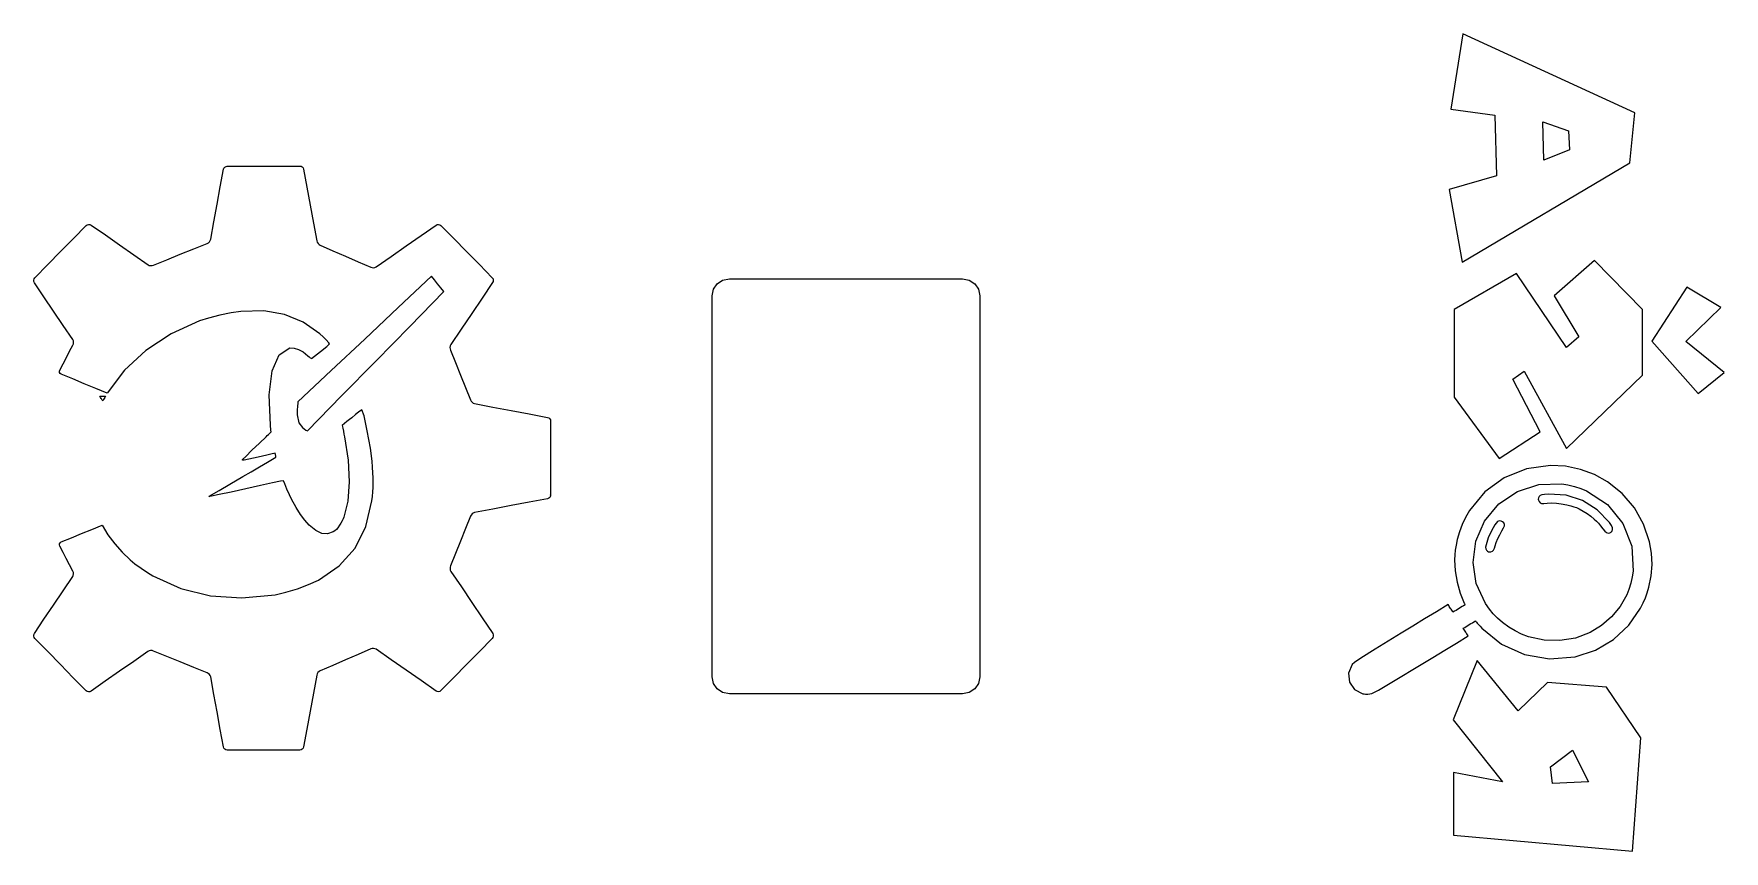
# Model space of a CAD drawing. Extents: x -189 to 188, y -1015 to 22.
# Drawn here: x -42.7 to 46, y -20.9 to 22 of the extents above; entities outside this region: 2.
import ezdxf

# ---------------------------------------------------------------- set-up
doc = ezdxf.new("R2010")
doc.units = 0
for name, color, linetype in [('coconut', 7, 'CONTINUOUS'), ('drillHoles', 7, 'CONTINUOUS'), ('ROSA', 7, 'CONTINUOUS'), ('size', 7, 'CONTINUOUS')]:
    doc.layers.add(name, color=color, linetype=linetype)

msp = doc.modelspace()

# ---------------------------------------------------------------- linework, layer by layer
at = {"layer": 'coconut', "color": 1}
for points in [[(-15.579333, -2.19004), (-15.591413, -2.25754), (-15.627223, -2.31684), (-15.680173, -2.36204), (-15.744403, -2.38684), (-16.701255, -2.56906), (-17.658088, -2.75128), (-18.61493, -2.93351), (-19.571754, -3.11573), (-19.639954, -3.14033), (-19.703284, -3.18433), (-19.754884, -3.24173), (-19.787724, -3.30623), (-20.050357, -3.95802), (-20.312936, -4.60979), (-20.575542, -5.26156), (-20.838148, -5.91335), (-20.859078, -5.98345), (-20.860878, -6.06195), (-20.845818, -6.13935), (-20.815138, -6.20605), (-20.266923, -7.01919), (-19.71869, -7.83233), (-19.170474, -8.64547), (-18.622258, -9.45862), (-18.594738, -9.52272), (-18.592038, -9.59312), (-18.608278, -9.66162), (-18.646338, -9.71982), (-19.319446, -10.40465), (-19.992538, -11.08948), (-20.665648, -11.77433), (-21.338756, -12.45915), (-21.395326, -12.49815), (-21.463076, -12.51505), (-21.532726, -12.51005), (-21.595146, -12.48155), (-22.380682, -11.93328), (-23.166209, -11.38502), (-23.951738, -10.83676), (-24.737282, -10.28851), (-24.802772, -10.25801), (-24.878632, -10.24461), (-24.955662, -10.24961), (-25.024312, -10.27211), (-25.686118, -10.5606), (-26.347896, -10.84912), (-27.009676, -11.1376), (-27.671465, -11.4261), (-27.735415, -11.4608), (-27.791885, -11.5145), (-27.835095, -11.5799), (-27.858725, -11.6498), (-28.030698, -12.59126), (-28.202825, -13.53272), (-28.374798, -14.47416), (-28.546935, -15.41562), (-28.572095, -15.48012), (-28.618095, -15.53262), (-28.678455, -15.56792), (-28.746025, -15.58102), (-29.697932, -15.58102), (-30.649858, -15.58102), (-31.601801, -15.58102), (-32.553727, -15.58102), (-32.621567, -15.56762), (-32.681927, -15.53112), (-32.728027, -15.47742), (-32.753007, -15.41262), (-32.92046, -14.49478), (-33.087897, -13.57695), (-33.255531, -12.65911), (-33.422976, -11.74128), (-33.447146, -11.67228), (-33.490636, -11.60838), (-33.547556, -11.55668), (-33.611696, -11.52418), (-34.316107, -11.23766), (-35.020528, -10.95113), (-35.72493, -10.6646), (-36.42935, -10.37807), (-36.49809, -10.35697), (-36.5745, -10.35497), (-36.64965, -10.37037), (-36.71451, -10.40237), (-37.461572, -10.92347), (-38.208633, -11.44456), (-38.95566, -11.96566), (-39.702739, -12.48675), (-39.765789, -12.51475), (-39.835339, -12.51975), (-39.902729, -12.50205), (-39.959299, -12.46325), (-40.632787, -11.77802), (-41.306266, -11.0928), (-41.979726, -10.40758), (-42.653223, -9.72236), (-42.691023, -9.66426), (-42.707263, -9.59576), (-42.704563, -9.52536), (-42.677593, -9.46136), (-42.173895, -8.71513), (-41.670217, -7.9689), (-41.166528, -7.22267), (-40.662831, -6.47643), (-40.633071, -6.41093), (-40.622471, -6.33493), (-40.629771, -6.25813), (-40.655031, -6.19003), (-40.828259, -5.86139), (-41.001476, -5.53275), (-41.174713, -5.20411), (-41.347923, -4.87547), (-41.365953, -4.81137), (-41.356953, -4.74917), (-41.324573, -4.69587), (-41.271443, -4.65817), (-40.735297, -4.43817), (-40.199152, -4.21816), (-39.662989, -3.99815), (-39.126843, -3.77815), (-38.813703, -4.27779), (-38.461141, -4.75448), (-38.072433, -5.19878), (-37.650869, -5.60121), (-37.39926, -5.80197), (-37.077631, -6.03549), (-36.743796, -6.26125), (-36.455599, -6.43872), (-34.996313, -7.10057), (-33.437095, -7.48538), (-31.780947, -7.59286), (-30.030884, -7.42269), (-29.477084, -7.29849), (-28.872678, -7.11479), (-28.280659, -6.89298), (-27.764088, -6.65445), (-26.674206, -5.91588), (-25.843015, -4.9772), (-25.270985, -3.83887), (-24.958467, -2.50136), (-24.931227, -2.26227), (-24.911387, -2.02747), (-24.900787, -1.79188), (-24.898087, -1.55046), (-24.898988, -1.29803), (-24.907988, -1.02928), (-24.923048, -0.73892), (-24.946048, -0.42166), (-25.040708, 0.26932), (-25.205799, 1.17411), (-25.374876, 1.95759), (-25.481726, 2.28462), (-25.536836, 2.24822), (-25.656634, 2.15722), (-25.823709, 2.02527), (-26.020471, 1.86595), (-26.145536, 1.76405), (-26.270592, 1.66216), (-26.395658, 1.56027), (-26.520416, 1.45837), (-26.489746, 1.30685), (-26.459166, 1.15531), (-26.428486, 1.00378), (-26.397906, 0.85225), (-26.213322, -0.35965), (-26.157212, -1.50176), (-26.229292, -2.52009), (-26.42961, -3.36068), (-26.4656, -3.44378), (-26.52036, -3.55081), (-26.58639, -3.66786), (-26.65603, -3.78112), (-26.74647, -3.91461), (-26.82261, -4.00771), (-26.89892, -4.07521), (-26.98936, -4.13211), (-27.286886, -4.23304), (-27.592674, -4.20774), (-27.912636, -4.05496), (-28.252595, -3.77303), (-28.485225, -3.51763), (-28.7133, -3.21235), (-28.944532, -2.84579), (-29.186769, -2.40652), (-29.287892, -2.19167), (-29.419877, -1.88849), (-29.537869, -1.60265), (-29.597139, -1.43989), (-29.754823, -1.46589), (-30.182411, -1.55459), (-30.814304, -1.69225), (-31.584793, -1.86494), (-32.351529, -2.03696), (-32.973435, -2.1724), (-33.386573, -2.2576), (-33.527127, -2.2789), (-33.373402, -2.1848), (-32.985551, -1.95474), (-32.422108, -1.62343), (-31.741684, -1.22566), (-31.305542, -0.97139), (-30.869367, -0.71714), (-30.433209, -0.46288), (-29.997069, -0.20862), (-29.999769, -0.18262), (-30.007069, -0.15662), (-30.009769, -0.13062), (-30.017069, -0.10462), (-30.024369, -0.07922), (-30.027069, -0.05362), (-30.034369, -0.02802), (-30.037069, -0.00262), (-30.258531, -0.05232), (-30.480011, -0.10192), (-30.701491, -0.15162), (-30.922962, -0.20132), (-31.41533, -0.31088), (-31.673154, -0.36248), (-31.761824, -0.36748), (-31.746764, -0.33348), (-31.580935, -0.16615), (-31.255436, 0.15362), (-30.868532, 0.52974), (-30.518305, 0.86617), (-30.452545, 0.92837), (-30.386965, 0.99057), (-30.321385, 1.05277), (-30.255805, 1.11497), (-30.264805, 1.20317), (-30.273805, 1.29137), (-30.282805, 1.37957), (-30.291805, 1.46777), (-30.356945, 3.0569), (-30.194741, 4.31732), (-29.825635, 5.16765), (-29.270041, 5.5264), (-29.043653, 5.5214), (-28.80737, 5.4504), (-28.564709, 5.31485), (-28.319225, 5.11627), (-28.254365, 5.05787), (-28.198255, 5.01087), (-28.156575, 4.98017), (-28.135555, 4.96947), (-27.980214, 5.08652), (-27.657224, 5.34216), (-27.334151, 5.60232), (-27.178631, 5.73299), (-27.224101, 5.79999), (-27.354128, 5.94219), (-27.525361, 6.11436), (-27.694801, 6.27131), (-28.568316, 6.87941), (-29.552058, 7.27726), (-30.641696, 7.46376), (-31.832999, 7.43786), (-32.341017, 7.36116), (-32.938749, 7.23768), (-33.529894, 7.08951), (-34.018337, 6.93879), (-35.504973, 6.26942), (-36.821007, 5.39932), (-37.943832, 4.35237), (-38.850789, 3.1525), (-39.455213, 3.40085), (-40.059664, 3.6492), (-40.664106, 3.89755), (-41.268549, 4.1459), (-41.322399, 4.1836), (-41.354789, 4.2369), (-41.363789, 4.2991), (-41.345759, 4.3632), (-41.172522, 4.69185), (-40.999304, 5.02048), (-40.826076, 5.34914), (-40.652858, 5.67777), (-40.627878, 5.74587), (-40.620578, 5.82287), (-40.631178, 5.89887), (-40.661758, 5.96437), (-41.165438, 6.71059), (-41.669153, 7.45683), (-42.172842, 8.20306), (-42.676539, 8.94929), (-42.703329, 9.01409), (-42.706029, 9.08549), (-42.687999, 9.15439), (-42.649759, 9.21219), (-41.976272, 9.89702), (-41.302793, 10.58185), (-40.629332, 11.26667), (-39.955863, 11.95151), (-39.899293, 11.99041), (-39.831903, 12.00861), (-39.762353, 12.00361), (-39.699303, 11.97581), (-38.952259, 11.45433), (-38.205215, 10.93283), (-37.458136, 10.41134), (-36.711092, 9.88985), (-36.646862, 9.85815), (-36.571812, 9.84345), (-36.495052, 9.84645), (-36.425772, 9.86785), (-35.721361, 10.154), (-35.016942, 10.44013), (-34.312512, 10.72627), (-33.608118, 11.0124), (-33.543978, 11.0457), (-33.487058, 11.0973), (-33.443568, 11.1607), (-33.419488, 11.2296), (-33.252035, 12.14744), (-33.084418, 13.06527), (-32.916964, 13.9831), (-32.749527, 14.90095), (-32.724367, 14.96545), (-32.678367, 15.01785), (-32.618207, 15.05315), (-32.550367, 15.06605), (-31.598441, 15.06695), (-30.646498, 15.06785), (-29.69459, 15.06876), (-28.742646, 15.06966), (-28.675256, 15.05706), (-28.615176, 15.02096), (-28.569176, 14.96766), (-28.543556, 14.90296), (-28.371403, 13.96191), (-28.199456, 13.02085), (-28.027302, 12.0798), (-27.855166, 11.13874), (-27.831086, 11.06854), (-27.788056, 11.00254), (-27.731946, 10.94844), (-27.667996, 10.91354), (-27.00619, 10.62582), (-26.344447, 10.33811), (-25.682651, 10.05039), (-25.020863, 9.76267), (-24.952213, 9.73967), (-24.875353, 9.73467), (-24.799493, 9.74747), (-24.734003, 9.77847), (-23.948467, 10.32752), (-23.162904, 10.87657), (-22.377386, 11.42561), (-21.59184, 11.97467), (-21.52942, 12.00247), (-21.45977, 12.00747), (-21.39193, 11.98927), (-21.33536, 11.95017), (-20.662251, 11.26534), (-19.989125, 10.58051), (-19.316051, 9.89568), (-18.642942, 9.21084), (-18.604872, 9.15294), (-18.588632, 9.08514), (-18.595932, 9.01554), (-18.623452, 8.95244), (-19.171666, 8.13931), (-19.719883, 7.32617), (-20.268099, 6.51304), (-20.816313, 5.69989), (-20.846983, 5.63389), (-20.862043, 5.55639), (-20.860243, 5.47749), (-20.839133, 5.40709), (-20.576553, 4.75452), (-20.31393, 4.10197), (-20.051324, 3.44942), (-19.788726, 2.79684), (-19.756076, 2.73174), (-19.704476, 2.67384), (-19.641146, 2.62944), (-19.572946, 2.60484), (-18.616111, 2.42378), (-17.65926, 2.24274), (-16.702445, 2.0617), (-15.74563, 1.88064), (-15.6814, 1.85524), (-15.62845, 1.80894), (-15.59291, 1.74814), (-15.58083, 1.67934), (-15.58083, 0.71072), (-15.58083, -0.25789), (-15.58083, -1.2265), (-15.58083, -2.19511), (-15.58083, -2.19537), (-15.58083, -2.19561), (-15.58083, -2.19588), (-15.58083, -2.19613), (-15.580875, -2.19604), (-15.580893, -2.19596), (-15.580893, -2.19587)], [(-21.18751, 8.48549), (-21.350076, 8.68778), (-21.512631, 8.89008), (-21.675214, 9.09239), (-21.837769, 9.29468), (-23.588836, 7.64441), (-25.339873, 5.99411), (-27.090931, 4.34383), (-28.841986, 2.69353), (-28.849286, 2.63303), (-28.865526, 2.47522), (-28.881766, 2.25577), (-28.889066, 2.01028), (-28.802196, 1.60071), (-28.612352, 1.34548), (-28.422734, 1.21443), (-28.336674, 1.17743), (-26.54902, 3.00443), (-24.761356, 4.83144), (-22.973712, 6.65845), (-21.186057, 8.48546), (-21.186075, 8.48546), (-21.186075, 8.48546), (-21.186075, 8.48546)], [(-38.950808, 2.98791), (-38.985898, 2.93051), (-39.021438, 2.87361), (-39.056518, 2.81631), (-39.089898, 2.75821), (-39.110648, 2.78851), (-39.133568, 2.82161), (-39.154488, 2.85181), (-39.169548, 2.87321), (-39.201038, 2.92031), (-39.225748, 2.96041), (-39.241988, 2.98861), (-39.244688, 3.00071), (-39.216548, 3.00136), (-39.148078, 2.99836), (-39.054468, 2.99336), (-38.950177, 2.98736), (-38.950167, 2.98757), (-38.950131, 2.98776), (-38.950086, 2.98798)]]:
    msp.add_lwpolyline(points, close=True, dxfattribs=at)
at = {"layer": 'drillHoles', "color": 1}
msp.add_lwpolyline([(6.94377, 8.262206), (6.94377, 3.261737), (6.94377, -1.738734), (6.94377, -6.739205), (6.94377, -11.739675), (6.872999, -12.084098), (6.680035, -12.364766), (6.393341, -12.553689), (6.04156, -12.622888), (2.981586, -12.622888), (-0.078387, -12.622888), (-3.138361, -12.622888), (-6.198322, -12.622888), (-6.550128, -12.553689), (-6.83681, -12.364766), (-7.029774, -12.084098), (-7.100545, -11.739675), (-7.100545, -6.739205), (-7.100545, -1.738734), (-7.100545, 3.261737), (-7.100545, 8.262206), (-7.029774, 8.60663), (-6.83681, 8.887297), (-6.550128, 9.07622), (-6.198322, 9.145414), (-3.138361, 9.145414), (-0.078387, 9.145414), (2.981586, 9.145414), (6.04156, 9.145414), (6.393341, 9.07622), (6.680035, 8.887297), (6.872999, 8.60663)], close=True, dxfattribs=at)
at = {"layer": 'ROSA', "color": 7}
for points in [[(41.325466, 17.867984), (32.297012, 22.008735), (31.668035, 18.051436), (33.987391, 17.736947), (34.066012, 14.552764), (31.589411, 13.832064), (32.270804, 10.018908), (41.063391, 15.247256)], [(37.892294, 15.915544), (36.555716, 15.378293), (36.5033, 17.383152), (37.852984, 16.924525)]]:
    msp.add_lwpolyline(points, close=True, dxfattribs=at)
at = {"layer": 'ROSA', "color": 1}
for points in [[(39.206717, 10.115806), (37.095837, 8.265363), (38.383608, 6.099337), (37.746361, 5.554247), (35.117719, 9.427268), (31.838553, 7.548134), (31.838553, 2.943543), (34.201674, -0.269631), (36.365661, 1.121786), (34.918578, 3.890283), (35.515999, 4.306274), (37.746361, 0.246773), (41.729154, 4.091104), (41.729154, 7.548134)], [(44.652479, 3.125821), (46.018651, 4.241741), (44.009905, 5.865565), (45.834662, 7.640468), (44.065702, 8.718761), (42.225257, 5.876518)], [(27.317474, -12.648481), (27.515232, -12.609615), (27.881051, -12.429223), (28.664968, -11.967716), (30.117027, -11.085506), (30.732377, -10.71057), (31.347726, -10.33563), (31.963075, -9.960694), (32.578425, -9.585758), (32.546592, -9.535658), (32.514759, -9.485554), (32.482927, -9.435453), (32.451094, -9.385353), (32.419261, -9.335252), (32.387429, -9.285148), (32.355596, -9.235048), (32.323763, -9.184947), (32.402977, -9.136445), (32.482191, -9.087938), (32.561404, -9.039435), (32.640618, -8.990932), (32.719832, -8.942426), (32.799045, -8.893919), (32.878256, -8.845413), (32.957469, -8.796906), (32.972187, -8.815216), (32.986905, -8.833526), (33.001623, -8.851799), (33.016341, -8.870109), (33.05661, -8.916865), (33.122665, -8.990064), (33.205349, -9.079677), (33.295503, -9.175672), (34.33258, -10.014635), (35.541313, -10.558299), (36.853646, -10.785863), (38.201521, -10.676514), (39.26031, -10.328693), (40.207917, -9.770363), (41.008848, -9.027935), (41.627607, -8.127816), (41.770114, -7.846195), (41.880681, -7.591301), (41.972982, -7.328234), (42.060683, -7.022095), (42.182757, -6.426477), (42.230338, -5.836853), (42.203535, -5.245682), (42.102511, -4.645407), (41.791118, -3.718524), (41.304787, -2.863115), (40.665892, -2.111153), (39.896811, -1.4946), (39.209323, -1.118901), (38.46794, -0.846639), (37.694031, -0.683951), (36.908983, -0.636973), (35.63545, -0.814914), (34.466777, -1.286834), (33.453583, -2.024655), (32.646505, -3.000311), (32.43301, -3.367361), (32.260192, -3.733839), (32.120922, -4.116876), (32.008063, -4.533597), (31.946004, -4.824202), (31.904585, -5.07981), (31.880212, -5.328317), (31.869309, -5.597599), (31.896686, -6.172977), (31.994979, -6.764258), (32.157288, -7.340602), (32.376741, -7.871165), (32.387071, -7.892064), (32.3974, -7.912964), (32.40773, -7.933863), (32.418059, -7.954763), (32.33869, -8.003021), (32.259318, -8.05128), (32.179946, -8.099542), (32.100577, -8.1478), (32.021208, -8.196062), (31.941839, -8.244325), (31.86247, -8.29259), (31.783101, -8.340853), (31.750897, -8.290989), (31.718693, -8.24113), (31.686489, -8.19127), (31.654285, -8.141407), (31.622081, -8.09154), (31.589877, -8.041669), (31.557673, -7.991802), (31.525469, -7.941935), (30.910329, -8.317593), (30.295185, -8.693248), (29.680042, -9.068906), (29.064902, -9.444564), (27.69073, -10.285402), (26.940921, -10.752179), (26.609675, -10.976438), (26.491209, -11.089733), (26.29385, -11.542329), (26.344013, -12.006174), (26.609621, -12.394675), (27.0586, -12.621224), (27.127687, -12.634173), (27.199498, -12.643583), (27.265543, -12.648543), (27.317326, -12.648244), (27.317336, -12.648295), (27.317346, -12.648346), (27.31736, -12.648401)], [(35.75502, -9.634414), (35.384077, -9.494679), (35.042036, -9.327888), (34.713829, -9.125769), (34.384386, -8.880045), (34.122353, -8.653962), (33.89762, -8.425056), (33.693428, -8.174594), (33.493008, -7.883843), (33.006879, -6.835301), (32.834841, -5.726279), (32.977663, -4.615021), (33.436111, -3.559764), (34.19338, -2.651523), (35.165157, -2.003591), (36.28858, -1.646134), (37.50078, -1.609317), (37.807869, -1.659997), (38.156017, -1.745061), (38.499793, -1.851901), (38.79377, -1.967905), (39.900207, -2.696291), (40.706708, -3.692883), (41.168936, -4.881334), (41.24257, -6.185302), (41.194574, -6.478628), (41.111573, -6.822452), (41.009682, -7.157555), (40.905032, -7.424722), (40.550859, -8.038762), (40.104199, -8.581853), (39.576503, -9.042211), (38.97921, -9.408054), (38.211807, -9.69778), (37.394369, -9.833787), (36.563283, -9.813508), (35.754933, -9.634421), (35.754953, -9.634414), (35.754977, -9.63441), (35.754997, -9.634403)], [(40.016148, -4.175245), (40.043525, -4.159488), (40.078983, -4.141069), (40.108048, -4.11448), (40.13053, -4.085447), (40.164664, -4.000145), (40.156664, -3.907469), (40.101695, -3.791063), (39.994891, -3.634579), (39.359879, -2.970815), (38.588451, -2.488518), (37.722218, -2.207108), (36.802798, -2.145985), (36.587065, -2.162836), (36.446285, -2.18596), (36.35923, -2.220756), (36.304679, -2.272644), (36.267938, -2.338162), (36.255043, -2.402852), (36.265913, -2.468993), (36.30048, -2.53887), (36.355048, -2.597235), (36.434899, -2.629405), (36.553396, -2.638122), (36.723908, -2.626196), (36.976223, -2.608725), (37.213851, -2.615108), (37.465879, -2.647642), (37.761406, -2.708663), (37.972889, -2.760058), (38.126807, -2.804826), (38.258391, -2.854671), (38.402884, -2.921283), (38.619008, -3.035501), (38.823757, -3.1629), (39.016086, -3.302781), (39.194943, -3.454446), (39.315431, -3.568653), (39.417262, -3.676761), (39.522749, -3.804106), (39.654191, -3.976014), (39.753662, -4.096728), (39.837504, -4.164854), (39.933319, -4.198665), (40.016162, -4.175212), (40.016158, -4.175216), (40.016151, -4.175223), (40.016148, -4.175227)], [(33.77778, -5.172836), (33.854003, -5.143001), (33.916294, -5.081637), (33.966335, -4.986408), (34.005807, -4.854967), (34.058407, -4.676734), (34.136709, -4.479955), (34.236342, -4.274479), (34.352932, -4.07016), (34.441034, -3.917897), (34.484128, -3.811984), (34.487166, -3.732807), (34.454725, -3.660746), (34.3895, -3.593937), (34.305125, -3.556748), (34.213509, -3.551933), (34.126559, -3.58228), (33.974923, -3.754538), (33.797815, -4.066302), (33.633291, -4.441103), (33.519392, -4.80247), (33.49799, -4.928188), (33.502243, -5.02039), (33.534245, -5.088217), (33.59606, -5.140823), (33.644164, -5.169747), (33.678086, -5.182476), (33.716309, -5.182203), (33.777328, -5.172136), (33.777469, -5.172311), (33.777615, -5.17249), (33.777756, -5.172665)], [(41.636221, -14.929695), (39.843965, -12.275957), (36.750664, -12.0321), (35.210651, -13.523931), (33.046665, -10.870194), (31.798723, -13.982956), (34.374263, -17.239163), (31.812, -16.751449), (31.812, -20.05069), (41.211392, -20.882672)], [(38.888094, -17.239163), (37.002908, -17.32523), (36.896699, -16.450214), (38.064985, -15.575198)]]:
    msp.add_lwpolyline(points, close=True, dxfattribs=at)
at = {"layer": 'size', "color": 1}
msp.add_lwpolyline([(-0.394314, -637.450556)], close=True, dxfattribs=at)
msp.add_open_spline([(-0.394314, -637.450556), (-25.249417, -640.318611), (-74.51702, -646.003648), (-137.301208, -689.614359), (-179.369855, -751.968945), (-194.03227, -826.246198), (-179.301026, -900.273274), (-137.376241, -963.182496), (-74.475763, -1005.104965), (-0.416395, -1019.836704), (73.738678, -1005.174597), (136.548304, -963.104223), (178.480202, -900.326559), (195.044441, -817.92284), (170.633722, -727.96796), (98.433334, -652.868936), (32.877176, -642.641335), (-0.394314, -637.450556)], degree=3, knots=[0, 0, 0, 0, 74.086941, 146.854594, 220.941535, 295.028476, 367.796129, 441.88307, 515.970011, 588.737664, 662.824605, 736.911546, 809.679199, 883.76614, 982.454839, 1078.216461, 1176.905159, 1176.905159, 1176.905159, 1176.905159], dxfattribs=at)

doc.saveas('drawing.dxf')
